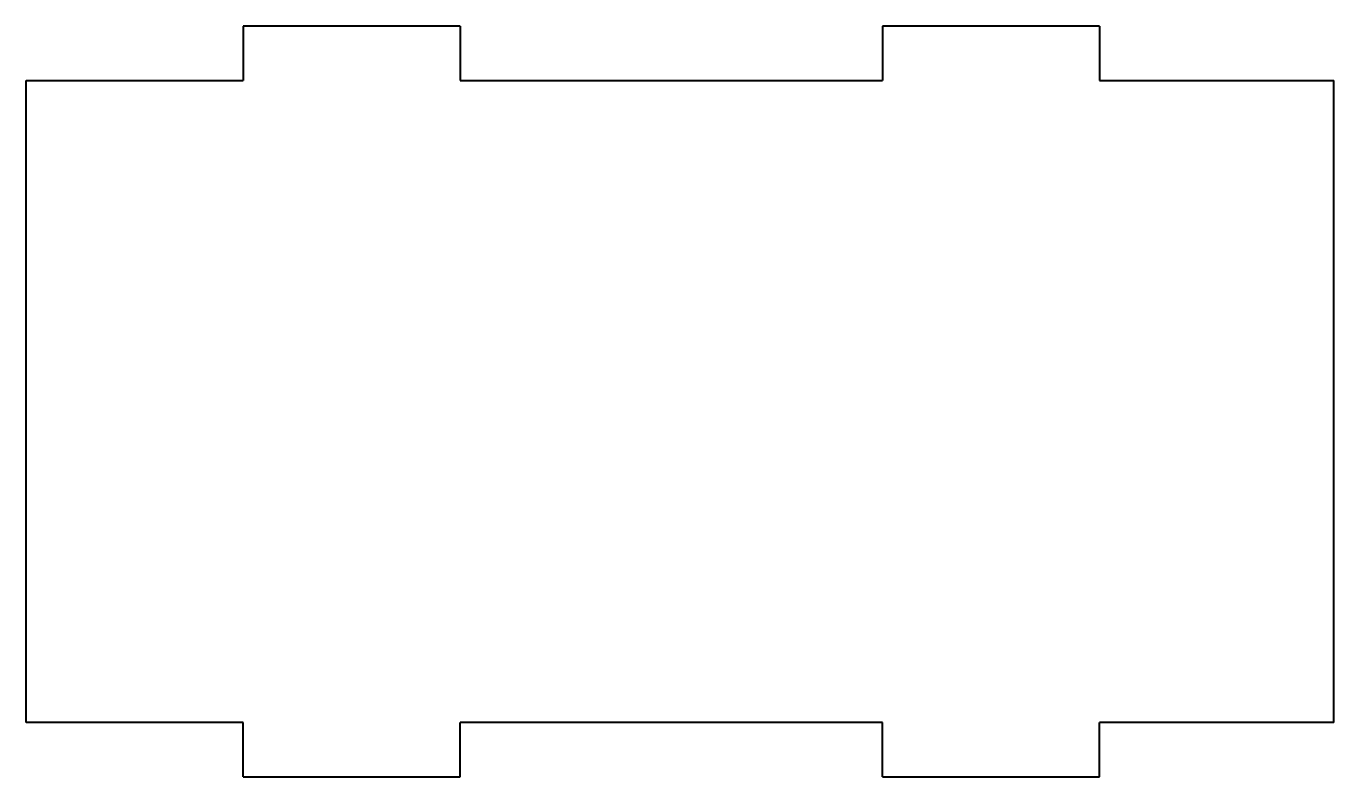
# Model space of a CAD drawing. Header units: inches. Extents: x -3.71 to -0.7, y -0.87 to 0.86.
import ezdxf

# ---------------------------------------------------------------- set-up
doc = ezdxf.new("R2010")
doc.units = ezdxf.units.IN
doc.header["$MEASUREMENT"] = 0
doc.layers.add('Visible', color=7, linetype='Continuous', lineweight=40)

msp = doc.modelspace()

# ---------------------------------------------------------------- linework, layer by layer
at = {"layer": 'Visible'}
for p, q in [((-2.7078, 0.865), (-3.2078, 0.865)), ((-3.2078, 0.865), (-3.2078, 0.74)), ((-2.7078, 0.865), (-2.7078, 0.74)), ((-1.2353, 0.865), (-1.7353, 0.865)), ((-1.7353, 0.865), (-1.7353, 0.74)), ((-1.2353, 0.865), (-1.2353, 0.74)), ((-3.7078, 0.74), (-3.2078, 0.74)), ((-3.7078, -0.74), (-3.7078, 0.74)), ((-2.7078, 0.74), (-1.7353, 0.74)), ((-1.2353, 0.74), (-0.6955, 0.74)), ((-0.6955, -0.74), (-0.6955, 0.74)), ((-3.2078, -0.74), (-3.7078, -0.74)), ((-3.2078, -0.865), (-3.2078, -0.74)), ((-1.7353, -0.74), (-2.7078, -0.74)), ((-2.7078, -0.865), (-2.7078, -0.74)), ((-1.7353, -0.865), (-1.7353, -0.74)), ((-1.2353, -0.865), (-1.2353, -0.74)), ((-0.6955, -0.74), (-1.2353, -0.74)), ((-3.2078, -0.865), (-2.7078, -0.865)), ((-1.7353, -0.865), (-1.2353, -0.865))]:
    msp.add_line(p, q, dxfattribs=at)

doc.saveas('drawing.dxf')
